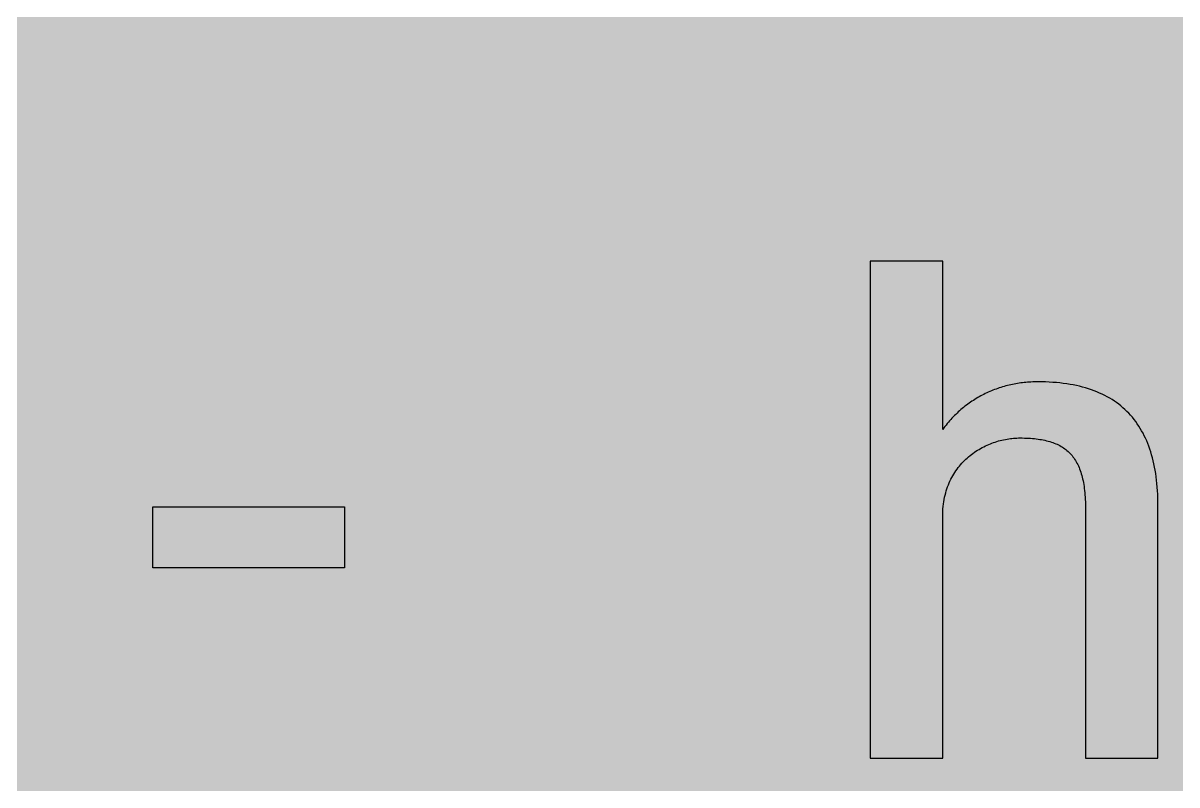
# Model space of a CAD drawing. Header units: millimetres. Extents: x 0 to 212, y 0 to 159.
# Drawn here: x 83.2 to 152, y 63.7 to 109.1 of the extents above; entities that cross this region are included whole.
import ezdxf

# ---------------------------------------------------------------- set-up
doc = ezdxf.new("R2010")
doc.units = ezdxf.units.MM

msp = doc.modelspace()

# ---------------------------------------------------------------- hatches: boundary and pattern name
for color, points in [(254, [(14.1633, 0.0536), (13.9878, 0.0533), (13.8125, 0.0559), (13.6373, 0.061), (13.462, 0.0686), (13.2893, 0.0787), (13.114, 0.0914), (12.9413, 0.1041), (12.7686, 0.1219), (12.5959, 0.1397), (12.4231, 0.16), (12.2504, 0.1829), (12.0777, 0.2057), (11.9075, 0.2337), (11.7373, 0.2616), (11.5672, 0.2921), (11.397, 0.3251), (11.2268, 0.3607), (11.0592, 0.3988), (10.8915, 0.4369), (10.7239, 0.4775), (10.5562, 0.5207), (10.3886, 0.5664), (10.2235, 0.6121), (10.0584, 0.6629), (9.8933, 0.7137), (9.7307, 0.7671), (9.5682, 0.8204), (9.4056, 0.8788), (9.2431, 0.9373), (9.083, 0.9982), (8.923, 1.0617), (8.763, 1.1252), (8.6055, 1.1938), (8.4455, 1.2624), (8.2906, 1.331), (8.1331, 1.4046), (7.9781, 1.4783), (7.8232, 1.5545), (7.6708, 1.6332), (7.5184, 1.7145), (7.366, 1.7958), (7.2161, 1.8796), (7.0663, 1.966), (6.919, 2.0523), (6.7716, 2.1438), (6.6243, 2.2352), (6.4795, 2.3266), (6.3348, 2.4232), (6.19, 2.5197), (6.0477, 2.6187), (5.908, 2.7178), (5.7683, 2.8194), (5.6286, 2.9235), (5.4915, 3.0302), (5.3543, 3.1369), (5.2197, 3.2461), (5.0851, 3.3579), (4.953, 3.4722), (4.8209, 3.5865), (4.6914, 3.7033), (4.5644, 3.8202), (4.4348, 3.9395), (4.3104, 4.0615), (4.1859, 4.1859), (4.0615, 4.3104), (3.9395, 4.4348), (3.8202, 4.5618), (3.7033, 4.6914), (3.5865, 4.8209), (3.4722, 4.953), (3.3579, 5.0851), (3.2487, 5.2197), (3.1369, 5.3543), (3.0302, 5.4915), (2.9235, 5.6286), (2.8194, 5.7683), (2.7178, 5.908), (2.6187, 6.0477), (2.5197, 6.19), (2.4232, 6.3348), (2.3266, 6.477), (2.2352, 6.6243), (2.1438, 6.7691), (2.0523, 6.919), (1.966, 7.0663), (1.8796, 7.2161), (1.7958, 7.366), (1.7145, 7.5184), (1.6332, 7.6708), (1.5545, 7.8232), (1.4783, 7.9781), (1.4046, 8.1331), (1.331, 8.2906), (1.2598, 8.4455), (1.1913, 8.603), (1.1252, 8.763), (1.0592, 8.923), (0.9982, 9.083), (0.9373, 9.2431), (0.8763, 9.4056), (0.8204, 9.5682), (0.7645, 9.7307), (0.7112, 9.8933), (0.6604, 10.0584), (0.6121, 10.2235), (0.5639, 10.3911), (0.5207, 10.5562), (0.4775, 10.7239), (0.4343, 10.8915), (0.3962, 11.0592), (0.3607, 11.2268), (0.3251, 11.397), (0.2921, 11.5672), (0.2616, 11.7373), (0.2311, 11.9075), (0.2057, 12.0802), (0.1803, 12.2504), (0.1575, 12.4231), (0.1372, 12.5959), (0.1194, 12.7686), (0.1041, 12.9413), (0.0889, 13.1166), (0.0787, 13.2893), (0.0686, 13.4645), (0.061, 13.6373), (0.0559, 13.8125), (0.0508, 13.9878), (0.0508, 14.163), (0.0522, 144.6925), (0.0508, 144.8664), (0.0559, 145.0416), (0.061, 145.2169), (0.0686, 145.3896), (0.0787, 145.5649), (0.0889, 145.7376), (0.1041, 145.9128), (0.1194, 146.0856), (0.1372, 146.2583), (0.1575, 146.431), (0.1803, 146.6037), (0.2057, 146.7739), (0.2311, 146.9466), (0.2616, 147.1168), (0.2921, 147.287), (0.3251, 147.4572), (0.3607, 147.6248), (0.3962, 147.795), (0.4343, 147.9626), (0.4775, 148.1303), (0.5207, 148.2979), (0.5639, 148.463), (0.6121, 148.6281), (0.6604, 148.7932), (0.7112, 148.9583), (0.7645, 149.1234), (0.8204, 149.286), (0.8763, 149.4485), (0.9373, 149.6111), (0.9982, 149.7711), (1.0592, 149.9311), (1.1252, 150.0911), (1.1913, 150.2486), (1.2598, 150.4061), (1.331, 150.5636), (1.4046, 150.7185), (1.4783, 150.876), (1.5545, 151.0284), (1.6332, 151.1833), (1.7145, 151.3357), (1.7958, 151.4856), (1.8796, 151.638), (1.966, 151.7879), (2.0523, 151.9352), (2.1438, 152.0825), (2.2352, 152.2298), (2.3266, 152.3746), (2.4232, 152.5194), (2.5197, 152.6616), (2.6187, 152.8039), (2.7178, 152.9461), (2.8194, 153.0858), (2.9235, 153.2255), (3.0302, 153.3627), (3.1369, 153.4973), (3.2487, 153.6344), (3.3579, 153.7665), (3.4722, 153.8986), (3.5865, 154.0307), (3.7033, 154.1602), (3.8202, 154.2898), (3.9395, 154.4168), (4.0615, 154.5438), (4.1859, 154.6682), (4.3104, 154.7901), (4.4348, 154.9121), (4.5644, 155.034), (4.6914, 155.1508), (4.8209, 155.2677), (4.953, 155.382), (5.0851, 155.4937), (5.2197, 155.6055), (5.3543, 155.7147), (5.4915, 155.8239), (5.6286, 155.9281), (5.7683, 156.0322), (5.908, 156.1338), (6.0477, 156.2354), (6.19, 156.3345), (6.3348, 156.431), (6.4795, 156.525), (6.6243, 156.6189), (6.7716, 156.7104), (6.919, 156.7993), (7.0663, 156.8882), (7.2161, 156.9745), (7.366, 157.0584), (7.5184, 157.1396), (7.6708, 157.2209), (7.8232, 157.2971), (7.9781, 157.3733), (8.1331, 157.4495), (8.2906, 157.5206), (8.4455, 157.5918), (8.6055, 157.6603), (8.763, 157.7289), (8.923, 157.7924), (9.083, 157.8559), (9.2431, 157.9169), (9.4056, 157.9753), (9.5682, 158.0337), (9.7307, 158.0871), (9.8933, 158.1404), (10.0584, 158.1912), (10.2235, 158.242), (10.3886, 158.2877), (10.5562, 158.3334), (10.7239, 158.3766), (10.8915, 158.4173), (11.0592, 158.4579), (11.2268, 158.4935), (11.397, 158.529), (11.5672, 158.562), (11.7373, 158.5925), (11.9075, 158.6205), (12.0777, 158.6484), (12.2504, 158.6713), (12.4231, 158.6941), (12.5959, 158.7144), (12.7686, 158.7322), (12.9413, 158.75), (13.114, 158.7627), (13.2893, 158.7754), (13.462, 158.7856), (13.6373, 158.7932), (13.8125, 158.7983), (13.9878, 158.8008), (14.163, 158.8033), (197.6078, 158.8036), (197.7822, 158.8008), (197.9574, 158.7983), (198.1327, 158.7932), (198.3054, 158.7856), (198.4807, 158.7754), (198.6534, 158.7627), (198.8287, 158.75), (199.0014, 158.7322), (199.1741, 158.7144), (199.3468, 158.6941), (199.5195, 158.6713), (199.6897, 158.6484), (199.8624, 158.6205), (200.0326, 158.5925), (200.2028, 158.562), (200.373, 158.529), (200.5432, 158.4935), (200.7108, 158.4579), (200.8784, 158.4173), (201.0461, 158.3766), (201.2137, 158.3334), (201.3788, 158.2877), (201.5465, 158.242), (201.7116, 158.1912), (201.8767, 158.1404), (202.0392, 158.0871), (202.2018, 158.0337), (202.3643, 157.9753), (202.5269, 157.9169), (202.6869, 157.8559), (202.8469, 157.7924), (203.007, 157.7289), (203.167, 157.6603), (203.3245, 157.5918), (203.4794, 157.5206), (203.6369, 157.4495), (203.7918, 157.3733), (203.9468, 157.2971), (204.0992, 157.2209), (204.2516, 157.1396), (204.404, 157.0584), (204.5538, 156.9745), (204.7037, 156.8882), (204.8535, 156.7993), (205.0009, 156.7104), (205.1456, 156.6189), (205.293, 156.525), (205.4352, 156.431), (205.58, 156.3345), (205.7222, 156.2354), (205.8619, 156.1338), (206.0016, 156.0322), (206.1413, 155.9281), (206.2785, 155.8239), (206.4156, 155.7147), (206.5503, 155.6055), (206.6849, 155.4937), (206.817, 155.382), (206.949, 155.2677), (207.0786, 155.1508), (207.2081, 155.034), (207.3351, 154.9121), (207.4596, 154.7901), (207.584, 154.6682), (207.7085, 154.5438), (207.8304, 154.4168), (207.9498, 154.2898), (208.0666, 154.1602), (208.1835, 154.0307), (208.2978, 153.8986), (208.4121, 153.7665), (208.5238, 153.6344), (208.6331, 153.4973), (208.7397, 153.3627), (208.8464, 153.2255), (208.9506, 153.0858), (209.0522, 152.9461), (209.1512, 152.8039), (209.2503, 152.6616), (209.3468, 152.5194), (209.4433, 152.3746), (209.5348, 152.2298), (209.6262, 152.0825), (209.7176, 151.9352), (209.804, 151.7879), (209.8904, 151.638), (209.9742, 151.4856), (210.0555, 151.3357), (210.1367, 151.1833), (210.2155, 151.0284), (210.2917, 150.876), (210.3653, 150.7185), (210.439, 150.5636), (210.5076, 150.4061), (210.5762, 150.2486), (210.6447, 150.0911), (210.7082, 149.9311), (210.7717, 149.7711), (210.8327, 149.6111), (210.8911, 149.4485), (210.9495, 149.286), (211.0029, 149.1234), (211.0562, 148.9583), (211.107, 148.7932), (211.1578, 148.6281), (211.2035, 148.463), (211.2493, 148.2979), (211.2924, 148.1303), (211.3331, 147.9626), (211.3712, 147.795), (211.4093, 147.6248), (211.4448, 147.4572), (211.4779, 147.287), (211.5083, 147.1168), (211.5363, 146.9466), (211.5642, 146.7739), (211.5871, 146.6037), (211.6099, 146.431), (211.6303, 146.2583), (211.648, 146.0856), (211.6658, 145.9128), (211.6785, 145.7376), (211.6912, 145.5649), (211.7014, 145.3896), (211.709, 145.2169), (211.7141, 145.0416), (211.7166, 144.8664), (211.7166, 144.6911), (211.7189, 14.1647), (211.7166, 13.9878), (211.7141, 13.8125), (211.709, 13.6373), (211.7014, 13.4645), (211.6912, 13.2893), (211.6785, 13.1166), (211.6658, 12.9413), (211.648, 12.7686), (211.6303, 12.5959), (211.6099, 12.4231), (211.5871, 12.2504), (211.5642, 12.0802), (211.5363, 11.9075), (211.5083, 11.7373), (211.4779, 11.5672), (211.4448, 11.397), (211.4093, 11.2268), (211.3712, 11.0592), (211.3331, 10.8915), (211.2924, 10.7239), (211.2493, 10.5562), (211.2035, 10.3911), (211.1578, 10.2235), (211.107, 10.0584), (211.0562, 9.8933), (211.0029, 9.7307), (210.9495, 9.5682), (210.8911, 9.4056), (210.8327, 9.2431), (210.7717, 9.083), (210.7082, 8.923), (210.6447, 8.763), (210.5762, 8.603), (210.5076, 8.4455), (210.439, 8.2906), (210.3653, 8.1331), (210.2917, 7.9781), (210.2155, 7.8232), (210.1367, 7.6708), (210.0555, 7.5184), (209.9742, 7.366), (209.8904, 7.2161), (209.804, 7.0663), (209.7176, 6.919), (209.6262, 6.7691), (209.5348, 6.6243), (209.4433, 6.477), (209.3468, 6.3348), (209.2503, 6.19), (209.1512, 6.0477), (209.0522, 5.908), (208.9506, 5.7683), (208.8464, 5.6286), (208.7397, 5.4915), (208.6331, 5.3543), (208.5238, 5.2197), (208.4121, 5.0851), (208.2978, 4.953), (208.1835, 4.8209), (208.0666, 4.6914), (207.9498, 4.5618), (207.8304, 4.4348), (207.7085, 4.3104), (207.584, 4.1859), (207.4596, 4.0615), (207.3351, 3.9395), (207.2081, 3.8202), (207.0786, 3.7033), (206.949, 3.5865), (206.817, 3.4722), (206.6849, 3.3579), (206.5503, 3.2461), (206.4156, 3.1369), (206.2785, 3.0302), (206.1413, 2.9235), (206.0016, 2.8194), (205.8619, 2.7178), (205.7222, 2.6187), (205.58, 2.5197), (205.4352, 2.4232), (205.293, 2.3266), (205.1456, 2.2352), (205.0009, 2.1438), (204.8535, 2.0523), (204.7037, 1.966), (204.5538, 1.8796), (204.404, 1.7958), (204.2516, 1.7145), (204.0992, 1.6332), (203.9468, 1.5545), (203.7918, 1.4783), (203.6369, 1.4046), (203.4794, 1.331), (203.3245, 1.2624), (203.167, 1.1938), (203.007, 1.1252), (202.8469, 1.0617), (202.6869, 0.9982), (202.5269, 0.9373), (202.3643, 0.8788), (202.2018, 0.8204), (202.0392, 0.7671), (201.8767, 0.7137), (201.7116, 0.6629), (201.5465, 0.6121), (201.3788, 0.5664), (201.2137, 0.5207), (201.0461, 0.4775), (200.8784, 0.4369), (200.7108, 0.3988), (200.5432, 0.3607), (200.373, 0.3251), (200.2028, 0.2921), (200.0326, 0.2616), (199.8624, 0.2337), (199.6897, 0.2057), (199.5195, 0.1829), (199.3468, 0.16), (199.1741, 0.1397), (199.0014, 0.1219), (198.8287, 0.1041), (198.6534, 0.0914), (198.4807, 0.0787), (198.3054, 0.0686), (198.1327, 0.061), (197.9574, 0.0559), (197.7822, 0.0533), (197.6069, 0.0533)]), (59, [(138.0243, 65.3175), (138.0243, 79.7525), (138.0261, 79.9008), (138.0312, 80.0481), (138.0388, 80.1929), (138.0515, 80.3326), (138.0693, 80.4723), (138.0896, 80.6094), (138.1125, 80.7441), (138.1379, 80.8761), (138.1684, 81.0031), (138.2014, 81.1301), (138.237, 81.2546), (138.2751, 81.3765), (138.3157, 81.4934), (138.3614, 81.6102), (138.4071, 81.7245), (138.4579, 81.8363), (138.5113, 81.9455), (138.5672, 82.0522), (138.623, 82.1563), (138.684, 82.2579), (138.7475, 82.357), (138.811, 82.4535), (138.877, 82.5475), (138.9482, 82.6389), (139.0193, 82.7278), (139.0904, 82.8142), (139.1666, 82.898), (139.2428, 82.9818), (139.3215, 83.0605), (139.4028, 83.1393), (139.4841, 83.2129), (139.5679, 83.2866), (139.6543, 83.3552), (139.7406, 83.4238), (139.827, 83.4898), (139.9159, 83.5533), (140.0073, 83.6143), (140.0988, 83.6727), (140.1902, 83.7286), (140.2842, 83.7819), (140.3782, 83.8352), (140.4747, 83.8835), (140.5712, 83.9318), (140.6677, 83.9749), (140.7643, 84.0181), (140.8633, 84.0588), (140.9598, 84.0969), (141.0589, 84.1324), (141.158, 84.1654), (141.257, 84.1985), (141.3586, 84.2264), (141.4577, 84.2543), (141.5567, 84.2772), (141.6558, 84.3001), (141.7574, 84.3204), (141.8565, 84.3382), (141.9555, 84.3559), (142.0546, 84.3686), (142.1536, 84.3813), (142.2502, 84.3915), (142.3492, 84.3991), (142.4457, 84.4042), (142.5423, 84.4067), (142.6388, 84.4067), (142.7658, 84.4067), (142.8902, 84.4042), (143.0147, 84.4017), (143.1341, 84.394), (143.2535, 84.3864), (143.3703, 84.3788), (143.4846, 84.3686), (143.5964, 84.3559), (143.7056, 84.3407), (143.8123, 84.3255), (143.9164, 84.3077), (144.018, 84.2899), (144.1196, 84.267), (144.2161, 84.2442), (144.3126, 84.2188), (144.4066, 84.1934), (144.4981, 84.1629), (144.587, 84.1324), (144.6759, 84.0994), (144.7597, 84.0664), (144.8435, 84.0283), (144.9248, 83.9902), (145.0035, 83.9495), (145.0797, 83.9064), (145.1534, 83.8606), (145.227, 83.8124), (145.2956, 83.7641), (145.3642, 83.7108), (145.4302, 83.6574), (145.4937, 83.6016), (145.5572, 83.5431), (145.6157, 83.4822), (145.6741, 83.4187), (145.73, 83.3526), (145.7858, 83.2841), (145.8366, 83.2155), (145.8874, 83.1418), (145.9357, 83.0656), (145.9814, 82.9894), (146.0246, 82.9081), (146.0678, 82.8269), (146.1084, 82.7405), (146.1465, 82.6541), (146.1821, 82.5627), (146.2176, 82.4687), (146.2507, 82.3747), (146.2811, 82.2757), (146.3116, 82.1741), (146.337, 82.0725), (146.3624, 81.9658), (146.3878, 81.8566), (146.4081, 81.7448), (146.4285, 81.628), (146.4462, 81.5111), (146.464, 81.3918), (146.4767, 81.2673), (146.492, 81.1403), (146.5021, 81.0133), (146.5123, 80.8812), (146.5199, 80.7441), (146.525, 80.6069), (146.5301, 80.4647), (146.5326, 80.3224), (146.5326, 80.1751), (146.5337, 65.3175), (150.851, 65.3175), (150.851, 80.3875), (150.8481, 80.612), (150.843, 80.833), (150.8354, 81.0489), (150.8227, 81.2648), (150.8074, 81.4756), (150.7896, 81.6839), (150.7693, 81.8871), (150.7439, 82.0877), (150.716, 82.2858), (150.683, 82.4789), (150.6499, 82.6719), (150.6093, 82.8573), (150.5687, 83.0428), (150.5229, 83.2231), (150.4747, 83.3984), (150.4213, 83.5736), (150.368, 83.7438), (150.307, 83.9089), (150.2461, 84.074), (150.18, 84.234), (150.1089, 84.389), (150.0378, 84.5414), (149.9616, 84.6912), (149.8803, 84.8385), (149.7965, 84.9808), (149.7101, 85.1179), (149.6212, 85.2551), (149.5273, 85.3872), (149.4282, 85.5142), (149.3266, 85.6386), (149.2225, 85.7606), (149.1132, 85.8799), (149.0015, 85.9942), (148.8872, 86.1035), (148.7678, 86.2101), (148.6459, 86.3143), (148.5189, 86.4159), (148.3893, 86.5124), (148.2547, 86.6038), (148.1176, 86.6927), (147.9753, 86.7791), (147.8305, 86.8629), (147.6832, 86.9417), (147.5308, 87.0153), (147.3759, 87.0864), (147.2159, 87.155), (147.0533, 87.2185), (146.8857, 87.2795), (146.7155, 87.3354), (146.5402, 87.3887), (146.3624, 87.4395), (146.1795, 87.4852), (145.9941, 87.5284), (145.8036, 87.5665), (145.6106, 87.6021), (145.4125, 87.6325), (145.2118, 87.6605), (145.0086, 87.6859), (144.7978, 87.7062), (144.587, 87.7214), (144.3685, 87.7341), (144.1501, 87.7443), (143.924, 87.7494), (143.6954, 87.7519), (143.5938, 87.7519), (143.4897, 87.7494), (143.3881, 87.7468), (143.2839, 87.7418), (143.1823, 87.7341), (143.0807, 87.7265), (142.9791, 87.7189), (142.8775, 87.7087), (142.7759, 87.696), (142.6769, 87.6833), (142.5753, 87.6681), (142.4737, 87.6529), (142.3746, 87.6351), (142.2756, 87.6173), (142.1765, 87.597), (142.0774, 87.5767), (141.9784, 87.5538), (141.8819, 87.5309), (141.7828, 87.5055), (141.6863, 87.4776), (141.5898, 87.4497), (141.4932, 87.4192), (141.3967, 87.3887), (141.3027, 87.3557), (141.2062, 87.3227), (141.1122, 87.2871), (141.0183, 87.2515), (140.9268, 87.2134), (140.8328, 87.1753), (140.7414, 87.1347), (140.65, 87.0915), (140.5585, 87.0483), (140.4671, 87.0026), (140.3782, 86.9569), (140.2893, 86.9086), (140.2004, 86.8604), (140.1115, 86.8096), (140.0251, 86.7588), (139.9388, 86.7054), (139.8524, 86.6496), (139.766, 86.5937), (139.6822, 86.5378), (139.5984, 86.4768), (139.5146, 86.4184), (139.4333, 86.3549), (139.3495, 86.294), (139.2707, 86.2279), (139.1895, 86.1619), (139.1107, 86.0958), (139.032, 86.0273), (138.9532, 85.9561), (138.877, 85.885), (138.8008, 85.8114), (138.7246, 85.7377), (138.651, 85.6615), (138.5773, 85.5853), (138.5062, 85.5066), (138.4325, 85.4253), (138.3614, 85.344), (138.2928, 85.2627), (138.2243, 85.1764), (138.1557, 85.0925), (138.0896, 85.0036), (138.0236, 84.9147), (138.0243, 94.9508), (133.707, 94.9508), (133.707, 65.3175)]), (59, [(90.9493, 80.3021), (102.38, 80.3021), (102.38, 76.6614), (90.9493, 76.6614)])]:
    msp.add_hatch(color=color).paths.add_polyline_path(points)

# ---------------------------------------------------------------- linework, layer by layer
at = {"color": 59}
for points in [[(138.0243, 65.3175), (138.0243, 79.7525), (138.0261, 79.9008), (138.0312, 80.0481), (138.0388, 80.1929), (138.0515, 80.3326), (138.0693, 80.4723), (138.0896, 80.6094), (138.1125, 80.7441), (138.1379, 80.8761), (138.1684, 81.0031), (138.2014, 81.1301), (138.237, 81.2546), (138.2751, 81.3765), (138.3157, 81.4934), (138.3614, 81.6102), (138.4071, 81.7245), (138.4579, 81.8363), (138.5113, 81.9455), (138.5672, 82.0522), (138.623, 82.1563), (138.684, 82.2579), (138.7475, 82.357), (138.811, 82.4535), (138.877, 82.5475), (138.9482, 82.6389), (139.0193, 82.7278), (139.0904, 82.8142), (139.1666, 82.898), (139.2428, 82.9818), (139.3215, 83.0605), (139.4028, 83.1393), (139.4841, 83.2129), (139.5679, 83.2866), (139.6543, 83.3552), (139.7406, 83.4238), (139.827, 83.4898), (139.9159, 83.5533), (140.0073, 83.6143), (140.0988, 83.6727), (140.1902, 83.7286), (140.2842, 83.7819), (140.3782, 83.8352), (140.4747, 83.8835), (140.5712, 83.9318), (140.6677, 83.9749), (140.7643, 84.0181), (140.8633, 84.0588), (140.9598, 84.0969), (141.0589, 84.1324), (141.158, 84.1654), (141.257, 84.1985), (141.3586, 84.2264), (141.4577, 84.2543), (141.5567, 84.2772), (141.6558, 84.3001), (141.7574, 84.3204), (141.8565, 84.3382), (141.9555, 84.3559), (142.0546, 84.3686), (142.1536, 84.3813), (142.2502, 84.3915), (142.3492, 84.3991), (142.4457, 84.4042), (142.5423, 84.4067), (142.6388, 84.4067), (142.7658, 84.4067), (142.8902, 84.4042), (143.0147, 84.4017), (143.1341, 84.394), (143.2535, 84.3864), (143.3703, 84.3788), (143.4846, 84.3686), (143.5964, 84.3559), (143.7056, 84.3407), (143.8123, 84.3255), (143.9164, 84.3077), (144.018, 84.2899), (144.1196, 84.267), (144.2161, 84.2442), (144.3126, 84.2188), (144.4066, 84.1934), (144.4981, 84.1629), (144.587, 84.1324), (144.6759, 84.0994), (144.7597, 84.0664), (144.8435, 84.0283), (144.9248, 83.9902), (145.0035, 83.9495), (145.0797, 83.9064), (145.1534, 83.8606), (145.227, 83.8124), (145.2956, 83.7641), (145.3642, 83.7108), (145.4302, 83.6574), (145.4937, 83.6016), (145.5572, 83.5431), (145.6157, 83.4822), (145.6741, 83.4187), (145.73, 83.3526), (145.7858, 83.2841), (145.8366, 83.2155), (145.8874, 83.1418), (145.9357, 83.0656), (145.9814, 82.9894), (146.0246, 82.9081), (146.0678, 82.8269), (146.1084, 82.7405), (146.1465, 82.6541), (146.1821, 82.5627), (146.2176, 82.4687), (146.2507, 82.3747), (146.2811, 82.2757), (146.3116, 82.1741), (146.337, 82.0725), (146.3624, 81.9658), (146.3878, 81.8566), (146.4081, 81.7448), (146.4285, 81.628), (146.4462, 81.5111), (146.464, 81.3918), (146.4767, 81.2673), (146.492, 81.1403), (146.5021, 81.0133), (146.5123, 80.8812), (146.5199, 80.7441), (146.525, 80.6069), (146.5301, 80.4647), (146.5326, 80.3224), (146.5326, 80.1751), (146.5337, 65.3175), (150.851, 65.3175), (150.851, 80.3875), (150.8481, 80.612), (150.843, 80.833), (150.8354, 81.0489), (150.8227, 81.2648), (150.8074, 81.4756), (150.7896, 81.6839), (150.7693, 81.8871), (150.7439, 82.0877), (150.716, 82.2858), (150.683, 82.4789), (150.6499, 82.6719), (150.6093, 82.8573), (150.5687, 83.0428), (150.5229, 83.2231), (150.4747, 83.3984), (150.4213, 83.5736), (150.368, 83.7438), (150.307, 83.9089), (150.2461, 84.074), (150.18, 84.234), (150.1089, 84.389), (150.0378, 84.5414), (149.9616, 84.6912), (149.8803, 84.8385), (149.7965, 84.9808), (149.7101, 85.1179), (149.6212, 85.2551), (149.5273, 85.3872), (149.4282, 85.5142), (149.3266, 85.6386), (149.2225, 85.7606), (149.1132, 85.8799), (149.0015, 85.9942), (148.8872, 86.1035), (148.7678, 86.2101), (148.6459, 86.3143), (148.5189, 86.4159), (148.3893, 86.5124), (148.2547, 86.6038), (148.1176, 86.6927), (147.9753, 86.7791), (147.8305, 86.8629), (147.6832, 86.9417), (147.5308, 87.0153), (147.3759, 87.0864), (147.2159, 87.155), (147.0533, 87.2185), (146.8857, 87.2795), (146.7155, 87.3354), (146.5402, 87.3887), (146.3624, 87.4395), (146.1795, 87.4852), (145.9941, 87.5284), (145.8036, 87.5665), (145.6106, 87.6021), (145.4125, 87.6325), (145.2118, 87.6605), (145.0086, 87.6859), (144.7978, 87.7062), (144.587, 87.7214), (144.3685, 87.7341), (144.1501, 87.7443), (143.924, 87.7494), (143.6954, 87.7519), (143.5938, 87.7519), (143.4897, 87.7494), (143.3881, 87.7468), (143.2839, 87.7418), (143.1823, 87.7341), (143.0807, 87.7265), (142.9791, 87.7189), (142.8775, 87.7087), (142.7759, 87.696), (142.6769, 87.6833), (142.5753, 87.6681), (142.4737, 87.6529), (142.3746, 87.6351), (142.2756, 87.6173), (142.1765, 87.597), (142.0774, 87.5767), (141.9784, 87.5538), (141.8819, 87.5309), (141.7828, 87.5055), (141.6863, 87.4776), (141.5898, 87.4497), (141.4932, 87.4192), (141.3967, 87.3887), (141.3027, 87.3557), (141.2062, 87.3227), (141.1122, 87.2871), (141.0183, 87.2515), (140.9268, 87.2134), (140.8328, 87.1753), (140.7414, 87.1347), (140.65, 87.0915), (140.5585, 87.0483), (140.4671, 87.0026), (140.3782, 86.9569), (140.2893, 86.9086), (140.2004, 86.8604), (140.1115, 86.8096), (140.0251, 86.7588), (139.9388, 86.7054), (139.8524, 86.6496), (139.766, 86.5937), (139.6822, 86.5378), (139.5984, 86.4768), (139.5146, 86.4184), (139.4333, 86.3549), (139.3495, 86.294), (139.2707, 86.2279), (139.1895, 86.1619), (139.1107, 86.0958), (139.032, 86.0273), (138.9532, 85.9561), (138.877, 85.885), (138.8008, 85.8114), (138.7246, 85.7377), (138.651, 85.6615), (138.5773, 85.5853), (138.5062, 85.5066), (138.4325, 85.4253), (138.3614, 85.344), (138.2928, 85.2627), (138.2243, 85.1764), (138.1557, 85.0925), (138.0896, 85.0036), (138.0236, 84.9147), (138.0243, 94.9508), (133.707, 94.9508), (133.707, 65.3175), (138.0243, 65.3175)], [(90.9493, 80.3021), (102.38, 80.3021), (102.38, 76.6614), (90.9493, 76.6614), (90.9493, 80.3021)]]:
    msp.add_lwpolyline(points, dxfattribs=at)

doc.saveas('drawing.dxf')
